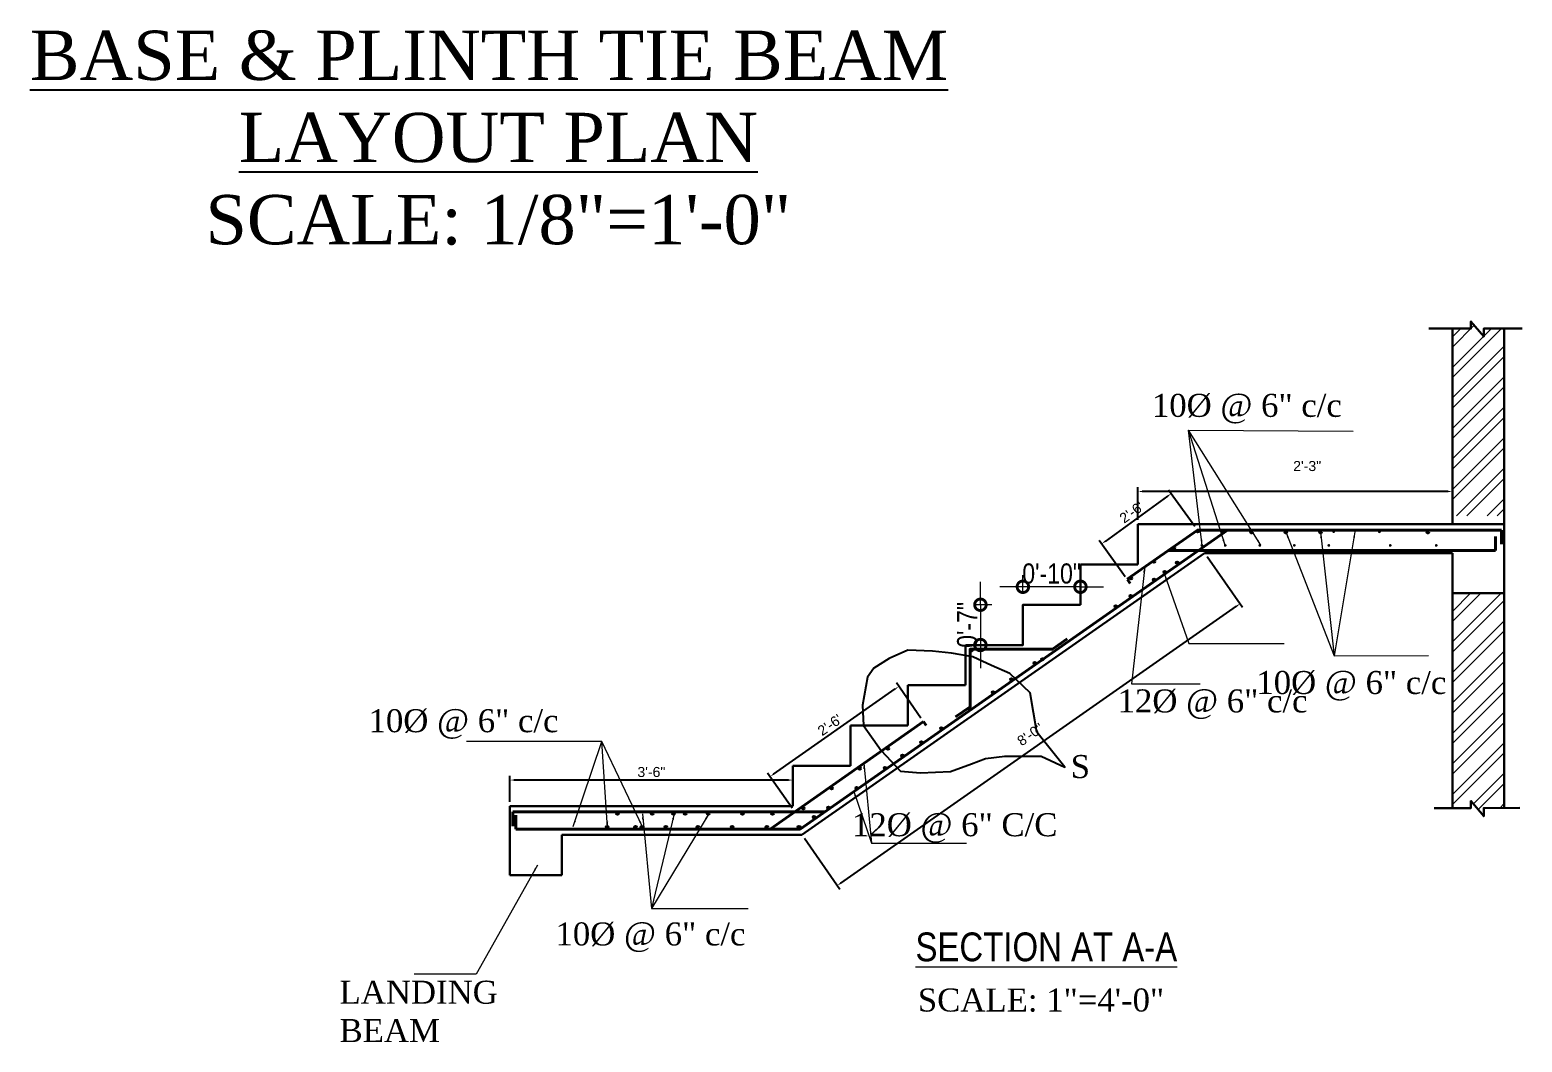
# Model space of a CAD drawing. Header units: inches. Extents: x 45643 to 70559, y -8725 to 1713.
# Drawn here: x 64677 to 65196, y -4267 to -3915 of the extents above; entities that cross this region are included whole.
import ezdxf

# ---------------------------------------------------------------- set-up
doc = ezdxf.new("R2010")
doc.units = ezdxf.units.IN
doc.header["$MEASUREMENT"] = 0
doc.linetypes.add('HIDDEN', pattern=[9.525, 6.35, -3.175])
for name, color, linetype, lineweight in [('1', 7, 'Continuous', 25), ('A-Wall', 250, 'Continuous', 40), ('DIM_LINE', 165, 'Continuous', 15), ('HACTH', 31, 'Continuous', 5), ('hatch', 30, 'Continuous', 5), ('section', 202, 'Continuous', 30), ('ST-REINFOR', 201, 'Continuous', 40), ('Text', 7, 'Continuous', 9), ('wall 1', 30, 'Continuous', 30)]:
    doc.layers.add(name, color=color, linetype=linetype, lineweight=lineweight)
doc.layers.add('floorhatch', color=43, linetype='Continuous')
doc.layers.add('presentation2', color=7, linetype='Continuous')
doc.styles.add('Arial', font='arial.ttf')
doc.styles.add('arial narrow', font='ARIALN.TTF')
doc.styles.add('ordinary', font='ARIALN.TTF')
doc.styles.get("Standard").update_dxf_attribs({"font": 'times.ttf'})
doc.styles.add('TIMES 48', font='times.ttf', dxfattribs={"height": 4})
doc.styles.add('Timies1', font='times.ttf')
doc.dimstyles.new('Copy of Standard', dxfattribs={"dimtxt": 5, "dimasz": 6, "dimexe": 6, "dimexo": 12, "dimgap": 6, "dimtad": 1, "dimdec": 0, "dimzin": 0, "dimdsep": 46, "dimlunit": 3, "dimtxsty": 'Standard', "dimblk": 'OBLIQUE', "dimcen": 0.09, "dimdle": 6, "dimclrd": 256, "dimclre": 256, "dimclrt": 256, "dimadec": 0, "dimazin": 0, "dimtfac": 1, "dimtdec": 0, "dimtix": 1, "dimtmove": 2, "dimatfit": 3, "dimfxl": 6, "dimfxlon": 1, "dimtolj": 1, "dimtzin": 0, "dimlwd": 13, "dimlwe": 13, "dimarcsym": 0})
doc.dimstyles.new('nir 48', dxfattribs={"dimscale": 0.5, "dimtxt": 7, "dimasz": 3, "dimexe": 3, "dimexo": 3, "dimgap": 2, "dimtad": 1, "dimdec": 0, "dimzin": 3, "dimlunit": 4, "dimtxsty": 'Arial', "dimcen": 2.5, "dimdle": 3, "dimclrt": 3, "dimadec": 0, "dimazin": 0, "dimtfac": 1, "dimtdec": 0, "dimtmove": 2, "dimatfit": 3, "dimfxl": 1, "dimarcsym": 0})
doc.dimstyles.new('sailesh', dxfattribs={"dimtxt": 7, "dimasz": 8, "dimexe": 4, "dimexo": 4, "dimgap": 1, "dimtad": 1, "dimtoh": 1, "dimdec": 0, "dimzin": 1, "dimdsep": 46, "dimlunit": 4, "dimtxsty": 'arial narrow', "dimblk": 'DOTSMALL', "dimcen": 3, "dimdle": 4, "dimclrd": 256, "dimclre": 7, "dimclrt": 21, "dimadec": 0, "dimazin": 0, "dimtfac": 0.75, "dimtdec": 0, "dimtix": 1, "dimtmove": 2, "dimatfit": 3, "dimfxl": 4, "dimfxlon": 1, "dimfrac": 1, "dimtolj": 1, "dimtzin": 0, "dimlwd": 13, "dimlwe": 13, "dimarcsym": 0})

# ---------------------------------------------------------------- blocks, each defined once
blk = doc.blocks.new('_Oblique')
at = {"color": 0, "linetype": 'ByBlock', "lineweight": -2}
blk.add_line((-0.5, -0.5), (0.5, 0.5), dxfattribs=at)
blk = doc.blocks.new('*D809')
at = {"layer": 'Defpoints', "color": 0, "transparency": 16777216}
for p in [(65085.32, -4097.08), (65097.66, -4114.72), (64945.32, -4195.08)]:
    blk.add_point(p, dxfattribs=at)
at = {"layer": 'DIM_LINE', "color": 0, "lineweight": -2, "transparency": 16777216}
for p, q in [((65086.18, -4098.31), (65098.52, -4115.95)), ((64958.89, -4211.86), (65096.44, -4115.58)), ((64946.18, -4196.31), (64958.52, -4213.95))]:
    blk.add_line(p, q, dxfattribs=at)
at = {"layer": 'DIM_LINE', "color": 0, "transparency": 16777216}
for points in [[(65096.29, -4115.37), (65096.58, -4115.78), (65097.66, -4114.72)], [(64958.75, -4211.65), (64959.04, -4212.06), (64957.66, -4212.72)]]:
    blk.add_solid(points, dxfattribs=at)
at = {"layer": 'DIM_LINE', "color": 3, "transparency": 16777216, "insert": (65024.73, -4160.19), "char_height": 3.5, "attachment_point": 5, "rotation": 34.992, "style": 'Arial'}
blk.add_mtext('8\'-0"', dxfattribs=at)
blk = doc.blocks.new('*D810')
at = {"layer": 'Defpoints', "color": 0, "transparency": 16777216}
for p in [(64979.02, -4143.51), (64987.57, -4155.73), (64942.79, -4187.08)]:
    blk.add_point(p, dxfattribs=at)
at = {"layer": 'DIM_LINE', "color": 0, "lineweight": -2, "transparency": 16777216}
for p, q in [((64935.47, -4174), (64977.79, -4144.37)), ((64986.71, -4154.51), (64978.16, -4142.28)), ((64941.93, -4185.85), (64933.38, -4173.63))]:
    blk.add_line(p, q, dxfattribs=at)
at = {"layer": 'DIM_LINE', "color": 0, "transparency": 16777216}
for points in [[(64977.65, -4144.17), (64977.93, -4144.58), (64979.02, -4143.51)], [(64935.33, -4173.79), (64935.61, -4174.2), (64934.24, -4174.86)]]:
    blk.add_solid(points, dxfattribs=at)
at = {"layer": 'DIM_LINE', "color": 3, "transparency": 16777216, "insert": (64955.03, -4156.9), "char_height": 3.5, "attachment_point": 5, "rotation": 34.992, "style": 'Arial'}
blk.add_mtext("2'-6'", dxfattribs=at)
blk = doc.blocks.new('*D632')
at = {"layer": 'Defpoints', "color": 0, "transparency": 16777216}
for p in [(65082.79, -4089.08), (65049.53, -4093.91), (65058.65, -4106.52)]:
    blk.add_point(p, dxfattribs=at)
at = {"layer": 'DIM_LINE', "color": 0, "lineweight": -2, "transparency": 16777216}
for p, q in [((65072.47, -4077.34), (65050.75, -4093.03)), ((65081.92, -4087.86), (65072.81, -4075.25)), ((65057.77, -4105.31), (65048.66, -4092.69))]:
    blk.add_line(p, q, dxfattribs=at)
at = {"layer": 'DIM_LINE', "color": 0, "transparency": 16777216}
for points in [[(65072.32, -4077.14), (65072.61, -4077.55), (65073.68, -4076.46)], [(65050.6, -4092.83), (65050.9, -4093.23), (65049.53, -4093.91)]]:
    blk.add_solid(points, dxfattribs=at)
at = {"layer": 'DIM_LINE', "color": 3, "transparency": 16777216, "insert": (65059.98, -4082.93), "char_height": 3.5, "attachment_point": 5, "rotation": 35.84, "style": 'Arial'}
blk.add_mtext("2'-6'", dxfattribs=at)
blk = doc.blocks.new('*D813')
at = {"layer": 'Defpoints', "color": 0, "transparency": 16777216}
for p in [(64843.79, -4176.05), (64843.79, -4185.08), (64942.16, -4185.08)]:
    blk.add_point(p, dxfattribs=at)
at = {"layer": 'DIM_LINE', "color": 0, "lineweight": -2, "transparency": 16777216}
for p, q in [((64843.79, -4183.58), (64843.79, -4174.55)), ((64940.66, -4176.05), (64845.29, -4176.05)), ((64942.16, -4183.58), (64942.16, -4174.55))]:
    blk.add_line(p, q, dxfattribs=at)
at = {"layer": 'DIM_LINE', "color": 0, "transparency": 16777216}
for points in [[(64845.29, -4175.8), (64845.29, -4176.3), (64843.79, -4176.05)], [(64940.66, -4175.8), (64940.66, -4176.3), (64942.16, -4176.05)]]:
    blk.add_solid(points, dxfattribs=at)
at = {"layer": 'DIM_LINE', "color": 3, "transparency": 16777216, "insert": (64892.98, -4173.27), "char_height": 3.5, "attachment_point": 5, "style": 'Arial'}
blk.add_mtext('3\'-6"', dxfattribs=at)
blk = doc.blocks.new('*D814')
at = {"layer": 'Defpoints', "color": 0, "transparency": 16777216}
for p in [(65062.16, -4075.69), (65171.53, -4075.69), (65062.16, -4087.08)]:
    blk.add_point(p, dxfattribs=at)
at = {"layer": 'DIM_LINE', "color": 0, "lineweight": -2, "transparency": 16777216}
for p, q in [((65062.16, -4085.58), (65062.16, -4074.19)), ((65170.03, -4075.69), (65063.66, -4075.69))]:
    blk.add_line(p, q, dxfattribs=at)
at = {"layer": 'DIM_LINE', "color": 0, "transparency": 16777216}
for points in [[(65063.66, -4075.44), (65063.66, -4075.94), (65062.16, -4075.69)], [(65170.03, -4075.44), (65170.03, -4075.94), (65171.53, -4075.69)]]:
    blk.add_solid(points, dxfattribs=at)
at = {"layer": 'DIM_LINE', "color": 3, "transparency": 16777216, "insert": (65121.02, -4066.85), "char_height": 3.5, "attachment_point": 5, "style": 'Arial'}
blk.add_mtext('2\'-3"', dxfattribs=at)
blk = doc.blocks.new('_DotSmall')
at = {"color": 0, "const_width": 0.5}
blk.add_lwpolyline([(-0.0625, 0, 1), (0.0625, 0, 1)], format="xyb", close=True, dxfattribs=at)
blk = doc.blocks.new('*D634')
at = {"layer": '1', "lineweight": 13, "transparency": 16777216}
for p, q in [((65022.16, -4108.83), (65014.16, -4108.83)), ((65042.16, -4108.83), (65022.16, -4108.83)), ((65042.16, -4108.83), (65050.16, -4108.83))]:
    blk.add_line(p, q, dxfattribs=at)
at = {"layer": '1', "color": 7, "linetype": 'HIDDEN', "lineweight": 13, "transparency": 16777216}
for p, q in [((65022.16, -4111.08), (65022.16, -4104.83)), ((65042.16, -4111.08), (65042.16, -4104.83))]:
    blk.add_line(p, q, dxfattribs=at)
at = {"layer": 'Defpoints', "color": 0, "linetype": 'HIDDEN', "transparency": 16777216}
for p in [(65022.16, -4108.83), (65022.16, -4115.08), (65042.16, -4115.08)]:
    blk.add_point(p, dxfattribs=at)
at = {"layer": '1', "linetype": 'HIDDEN', "lineweight": 13, "transparency": 16777216, "xscale": 8, "yscale": 8, "zscale": 8}
blk.add_blockref('_DotSmall', (65022.16, -4108.83), dxfattribs=at)
at = {"layer": '1', "linetype": 'HIDDEN', "lineweight": 13, "transparency": 16777216, "xscale": 8, "yscale": 8, "zscale": 8, "rotation": 180}
blk.add_blockref('_DotSmall', (65042.16, -4108.83), dxfattribs=at)
at = {"layer": '1', "color": 21, "linetype": 'HIDDEN', "transparency": 16777216, "insert": (65032.16, -4104.25), "char_height": 7, "attachment_point": 5, "style": 'arial narrow'}
blk.add_mtext('\\A1;0\'-10"', dxfattribs=at)
blk = doc.blocks.new('*D635')
at = {"layer": '1', "lineweight": 13, "transparency": 16777216}
for p, q in [((65007.39, -4115.08), (65007.39, -4107.08)), ((65007.39, -4115.08), (65007.39, -4129.08)), ((65007.39, -4129.08), (65007.39, -4137.08))]:
    blk.add_line(p, q, dxfattribs=at)
at = {"layer": '1', "color": 7, "linetype": 'HIDDEN', "lineweight": 13, "transparency": 16777216}
for p, q in [((65011.39, -4115.08), (65003.39, -4115.08)), ((65011.39, -4129.08), (65003.39, -4129.08))]:
    blk.add_line(p, q, dxfattribs=at)
at = {"layer": 'Defpoints', "color": 0, "linetype": 'HIDDEN', "transparency": 16777216}
for p in [(65022.16, -4115.08), (65007.39, -4129.08), (65022.16, -4129.08)]:
    blk.add_point(p, dxfattribs=at)
at = {"layer": '1', "linetype": 'HIDDEN', "lineweight": 13, "transparency": 16777216, "xscale": 8, "yscale": 8, "zscale": 8}
for p, rotation in [((65007.39, -4115.08), 270), ((65007.39, -4129.08), 90)]:
    blk.add_blockref('_DotSmall', p, dxfattribs=dict(at, rotation=rotation))
at = {"layer": '1', "color": 21, "linetype": 'HIDDEN', "transparency": 16777216, "insert": (65002.82, -4122.08), "char_height": 7, "attachment_point": 5, "rotation": 90, "style": 'arial narrow'}
blk.add_mtext('\\A1;0\'-7"', dxfattribs=at)

msp = doc.modelspace()

# ---------------------------------------------------------------- hatches: boundary and pattern name
at = {"transparency": 33554687}
for points in [[(65083.305, -4089.558, 1), (65082.478, -4089.614, 1)], [(65083.305, -4089.558, 1), (65082.478, -4089.614, 1)], [(65083.892, -4094.432, -1), (65084.892, -4094.432, -1)], [(65090.947, -4089.683, -1), (65091.947, -4089.683, -1)], [(65092.037, -4094.432, -1), (65093.037, -4094.432, -1)], [(65101.099, -4089.761, -1), (65102.099, -4089.761, -1)], [(65104.037, -4094.432, -1), (65105.037, -4094.432, -1)], [(65113.099, -4089.761, -1), (65114.099, -4089.761, -1)], [(65116.037, -4094.432, -1), (65117.037, -4094.432, -1)], [(65125.099, -4089.761, -1), (65126.099, -4089.761, -1)], [(65125.099, -4089.761, -1), (65126.099, -4089.761, -1)], [(65128.037, -4094.432, -1), (65129.037, -4094.432, -1)], [(65128.037, -4094.432, -1), (65129.037, -4094.432, -1)], [(65128.037, -4094.432, -1), (65129.037, -4094.432, -1)], [(65128.037, -4094.432, -1), (65129.037, -4094.432, -1)], [(65128.037, -4094.432, -1), (65129.037, -4094.432, -1)], [(65128.037, -4094.432, -1), (65129.037, -4094.432, -1)], [(65129.734, -4089.66, -1), (65130.734, -4089.66, -1)], [(65129.734, -4089.66, -1), (65130.734, -4089.66, -1)], [(65129.734, -4089.66, -1), (65130.734, -4089.66, -1)], [(65129.734, -4089.66, -1), (65130.734, -4089.66, -1)], [(65129.734, -4089.66, -1), (65130.734, -4089.66, -1)], [(65129.734, -4089.66, -1), (65130.734, -4089.66, -1)], [(65129.736, -4089.66, -1), (65130.736, -4089.66, -1)], [(65129.736, -4089.66, -1), (65130.736, -4089.66, -1)], [(65129.736, -4089.66, -1), (65130.736, -4089.66, -1)], [(65129.736, -4089.66, -1), (65130.736, -4089.66, -1)], [(65129.736, -4089.66, -1), (65130.736, -4089.66, -1)], [(65129.736, -4089.66, -1), (65130.736, -4089.66, -1)], [(65145.651, -4089.716, -1), (65146.651, -4089.716, -1)], [(65145.654, -4089.716, -1), (65146.654, -4089.716, -1)], [(65149.4, -4094.432, -1), (65150.4, -4094.432, -1)], [(65149.403, -4094.432, -1), (65150.403, -4094.432, -1)], [(65162.462, -4089.761, -1), (65163.462, -4089.761, -1)], [(65162.465, -4089.761, -1), (65163.465, -4089.761, -1)], [(65165.4, -4094.432, -1), (65166.4, -4094.432, -1)], [(65165.403, -4094.432, -1), (65166.403, -4094.432, -1)], [(65075.154, -4095.227, 1), (65074.326, -4095.283, 1)], [(65075.154, -4095.227, 1), (65074.326, -4095.283, 1)], [(65068.135, -4100.097, 1), (65067.308, -4100.153, 1)], [(65068.135, -4100.097, 1), (65067.308, -4100.153, 1)], [(65071.898, -4103.662, 1), (65071.07, -4103.719, 1)], [(65071.898, -4103.662, 1), (65071.07, -4103.719, 1)], [(65076.222, -4100.451, 1), (65075.395, -4100.507, 1)], [(65076.222, -4100.451, 1), (65075.395, -4100.507, 1)], [(65060.118, -4105.847, 1), (65059.29, -4105.903, 1)], [(65068.175, -4106.28, 1), (65067.347, -4106.338, 1)], [(65068.175, -4106.28, 1), (65067.347, -4106.338, 1)], [(65060.036, -4111.971, 1), (65059.209, -4112.029, 1)], [(65060.036, -4111.971, 1), (65059.209, -4112.029, 1)], [(65054.837, -4115.61, 1), (65054.01, -4115.668, 1)], [(65054.837, -4115.61, 1), (65054.01, -4115.668, 1)], [(65004.662, -4130.953, 1), (65003.834, -4131.011, 1)], [(65004.662, -4130.953, 1), (65003.834, -4131.011, 1)], [(65026.699, -4135.301, 1), (65025.871, -4135.359, 1)], [(65026.699, -4135.301, 1), (65025.871, -4135.359, 1)], [(65029.386, -4134.052, 1), (65028.558, -4134.107, 1)], [(65029.386, -4134.052, 1), (65028.558, -4134.107, 1)], [(65029.386, -4134.051, 1), (65028.558, -4134.108, 1)], [(65029.386, -4134.051, 1), (65028.558, -4134.108, 1)], [(65029.386, -4134.051, 1), (65028.558, -4134.108, 1)], [(65029.386, -4134.051, 1), (65028.558, -4134.108, 1)], [(65029.386, -4134.051, 1), (65028.558, -4134.108, 1)], [(65029.386, -4134.051, 1), (65028.558, -4134.108, 1)], [(65029.386, -4134.051, 1), (65028.558, -4134.108, 1)], [(65029.386, -4134.051, 1), (65028.558, -4134.108, 1)], [(65018.56, -4140.992, 1), (65017.733, -4141.048, 1)], [(65018.56, -4140.992, 1), (65017.733, -4141.048, 1)], [(65012.218, -4145.471, 1), (65011.391, -4145.527, 1)], [(65012.218, -4145.471, 1), (65011.391, -4145.527, 1)], [(65004.135, -4151.169, 1), (65003.307, -4151.225, 1)], [(65004.135, -4151.169, 1), (65003.307, -4151.225, 1)], [(64994.2, -4158.021, 1), (64993.373, -4158.077, 1)], [(64994.2, -4158.021, 1), (64993.373, -4158.077, 1)], [(64975.662, -4165.094, 1), (64974.834, -4165.15, 1)], [(64975.662, -4165.094, 1), (64974.834, -4165.15, 1)], [(64987.291, -4162.897, 1), (64986.463, -4162.953, 1)], [(64987.291, -4162.897, 1), (64986.463, -4162.953, 1)], [(64965.849, -4172.002, 1), (64965.022, -4172.058, 1)], [(64965.849, -4172.002, 1), (64965.022, -4172.058, 1)], [(64974.576, -4171.837, 1), (64973.748, -4171.893, 1)], [(64974.576, -4171.837, 1), (64973.748, -4171.893, 1)], [(64980.706, -4167.504, 1), (64979.879, -4167.562, 1)], [(64980.706, -4167.504, 1), (64979.879, -4167.562, 1)], [(64956.037, -4178.91, 1), (64955.21, -4178.966, 1)], [(64956.037, -4178.91, 1), (64955.21, -4178.966, 1)], [(64964.764, -4178.745, 1), (64963.936, -4178.801, 1)], [(64964.764, -4178.745, 1), (64963.936, -4178.801, 1)], [(64881.725, -4187.683, 1), (64880.725, -4187.683, 1)], [(64893.725, -4187.683, 1), (64892.725, -4187.683, 1)], [(64893.725, -4187.683, 1), (64892.725, -4187.683, 1)], [(64893.725, -4187.683, 1), (64892.725, -4187.683, 1)], [(64901.188, -4187.683, 1), (64900.188, -4187.683, 1)], [(64905.226, -4187.683, 1), (64904.226, -4187.683, 1)], [(64905.226, -4187.683, 1), (64904.226, -4187.683, 1)], [(64913.188, -4187.683, 1), (64912.188, -4187.683, 1)], [(64913.188, -4187.683, 1), (64912.188, -4187.683, 1)], [(64925.188, -4187.683, 1), (64924.188, -4187.683, 1)], [(64925.188, -4187.683, 1), (64924.188, -4187.683, 1)], [(64935.604, -4187.683, 1), (64934.604, -4187.683, 1)], [(64935.604, -4187.683, 1), (64934.604, -4187.683, 1)], [(64943.751, -4187.245, 1), (64942.924, -4187.301, 1)], [(64946.225, -4185.818, 1), (64945.397, -4185.874, 1)], [(64946.225, -4185.818, 1), (64945.397, -4185.874, 1)], [(64954.939, -4185.6, 1), (64954.112, -4185.656, 1)], [(64954.939, -4185.6, 1), (64954.112, -4185.656, 1)], [(64878.125, -4192.448, 1), (64877.125, -4192.448, 1)], [(64887.925, -4192.448, 1), (64886.925, -4192.448, 1)], [(64887.925, -4192.448, 1), (64886.925, -4192.448, 1)], [(64887.925, -4192.448, 1), (64886.925, -4192.448, 1)], [(64890.125, -4192.448, 1), (64889.125, -4192.448, 1)], [(64890.125, -4192.448, 1), (64889.125, -4192.448, 1)], [(64898.497, -4192.448, 1), (64897.497, -4192.448, 1)], [(64898.497, -4192.448, 1), (64897.497, -4192.448, 1)], [(64909.588, -4192.448, 1), (64908.588, -4192.448, 1)], [(64909.588, -4192.448, 1), (64908.588, -4192.448, 1)], [(64921.588, -4192.448, 1), (64920.588, -4192.448, 1)], [(64921.588, -4192.448, 1), (64920.588, -4192.448, 1)], [(64933.588, -4192.448, 1), (64932.588, -4192.448, 1)], [(64933.588, -4192.448, 1), (64932.588, -4192.448, 1)], [(64944.8, -4192.448, 1), (64943.8, -4192.448, 1)], [(64944.8, -4192.448, 1), (64943.8, -4192.448, 1)], [(64949.921, -4188.927, 1), (64949.094, -4188.984, 1)], [(64949.921, -4188.927, 1), (64949.094, -4188.984, 1)]]:
    msp.add_hatch(color=256, dxfattribs=at).paths.add_polyline_path(points)
at = {"layer": 'HACTH', "transparency": 33554687}
h = msp.add_hatch(dxfattribs=at)
h.set_pattern_fill('ANSI32', color=256, scale=20, style=0)
h.set_pattern_definition([(45, (47381.869, -33712.214), (-5.3033009, 5.3033009), []), (45, (47385.404, -33712.214), (-5.3033009, 5.3033009), [])])
h.paths.add_polyline_path([(65189.53, -4019.028), (65182.426, -4019.028), (65182.426, -4021.829), (65177.978, -4016.516), (65177.978, -4019.028), (65171.53, -4019.028), (65171.53, -4084.14), (65189.53, -4084.14)])
h.paths.add_polyline_path([(65189.53, -4111.08), (65171.53, -4111.08), (65171.53, -4185.815), (65177.978, -4185.815), (65177.978, -4183.303), (65182.426, -4188.617), (65182.426, -4185.815), (65189.53, -4185.815)])

# ---------------------------------------------------------------- linework, layer by layer
at = {"transparency": 33554687}
for centre, radius in [((65082.892, -4089.586), 0.415), ((65082.892, -4089.586), 0.415), ((65101.622, -4089.761), 0.5), ((65113.622, -4089.761), 0.5), ((65125.622, -4089.761), 0.5), ((65125.622, -4089.761), 0.5), ((65162.985, -4089.761), 0.5), ((65162.988, -4089.761), 0.5), ((65074.74, -4095.255), 0.415), ((65074.74, -4095.255), 0.415), ((65067.721, -4100.125), 0.415), ((65071.484, -4103.69), 0.415), ((65071.484, -4103.69), 0.415), ((65075.808, -4100.479), 0.415), ((65075.808, -4100.479), 0.415), ((65059.704, -4105.875), 0.415), ((65059.704, -4105.875), 0.415), ((65067.761, -4106.309), 0.415), ((65067.761, -4106.309), 0.415), ((65059.622, -4112), 0.415), ((65059.622, -4112), 0.415), ((65054.424, -4115.639), 0.415), ((65054.424, -4115.639), 0.415), ((65004.248, -4130.982), 0.415), ((65004.248, -4130.982), 0.415), ((65026.285, -4135.33), 0.415), ((65026.285, -4135.33), 0.415), ((65028.972, -4134.08), 0.415), ((65028.972, -4134.08), 0.415), ((65028.972, -4134.08), 0.415), ((65028.972, -4134.08), 0.415), ((65028.972, -4134.08), 0.415), ((65028.972, -4134.08), 0.415), ((65028.972, -4134.08), 0.415), ((65028.972, -4134.08), 0.415), ((65028.972, -4134.08), 0.415), ((65028.972, -4134.08), 0.415), ((65028.972, -4134.08), 0.415), ((65028.972, -4134.08), 0.415), ((65028.972, -4134.08), 0.415), ((65028.972, -4134.08), 0.415), ((65028.972, -4134.08), 0.415), ((65028.972, -4134.08), 0.415), ((65018.147, -4141.02), 0.415), ((65018.147, -4141.02), 0.415), ((65011.804, -4145.499), 0.415), ((65011.804, -4145.499), 0.415), ((65011.804, -4145.499), 0.415), ((65003.721, -4151.197), 0.415), ((65003.721, -4151.197), 0.415), ((65003.721, -4151.197), 0.415), ((64993.787, -4158.049), 0.415), ((64993.787, -4158.049), 0.415), ((64993.787, -4158.049), 0.415), ((64975.248, -4165.122), 0.415), ((64975.248, -4165.122), 0.415), ((64986.877, -4162.925), 0.415), ((64986.877, -4162.925), 0.415), ((64986.877, -4162.925), 0.415), ((64965.436, -4172.03), 0.415), ((64965.436, -4172.03), 0.415), ((64974.162, -4171.865), 0.415), ((64974.162, -4171.865), 0.415), ((64974.162, -4171.865), 0.415), ((64980.292, -4167.533), 0.415), ((64980.292, -4167.533), 0.415), ((64955.623, -4178.938), 0.415), ((64955.623, -4178.938), 0.415), ((64964.35, -4178.773), 0.415), ((64964.35, -4178.773), 0.415), ((64964.35, -4178.773), 0.415), ((64881.225, -4187.683), 0.5), ((64893.225, -4187.683), 0.5), ((64893.225, -4187.683), 0.5), ((64893.225, -4187.683), 0.5), ((64900.688, -4187.683), 0.5), ((64904.726, -4187.683), 0.5), ((64904.726, -4187.683), 0.5), ((64912.688, -4187.683), 0.5), ((64912.688, -4187.683), 0.5), ((64924.688, -4187.683), 0.5), ((64924.688, -4187.683), 0.5), ((64935.104, -4187.683), 0.5), ((64935.104, -4187.683), 0.5), ((64945.811, -4185.846), 0.415), ((64945.811, -4185.846), 0.415), ((64954.525, -4185.628), 0.415), ((64954.525, -4185.628), 0.415), ((64954.525, -4185.628), 0.415), ((64877.625, -4192.448), 0.5), ((64887.425, -4192.448), 0.5), ((64887.425, -4192.448), 0.5), ((64887.425, -4192.448), 0.5), ((64889.625, -4192.448), 0.5), ((64889.625, -4192.448), 0.5), ((64897.997, -4192.448), 0.5), ((64897.997, -4192.448), 0.5), ((64909.088, -4192.448), 0.5), ((64909.088, -4192.448), 0.5), ((64921.088, -4192.448), 0.5), ((64921.088, -4192.448), 0.5), ((64933.088, -4192.448), 0.5), ((64933.088, -4192.448), 0.5), ((64944.3, -4192.448), 0.5), ((64944.3, -4192.448), 0.5), ((64949.508, -4188.956), 0.415), ((64949.508, -4188.956), 0.415)]:
    msp.add_circle(centre, radius, dxfattribs=at)
at = {"layer": 'A-Wall', "lineweight": 30}
for points in [[(65163.324, -4019.028), (65177.978, -4019.028), (65177.978, -4016.516), (65182.426, -4021.829), (65182.426, -4019.028), (65195.768, -4019.028)], [(65165.172, -4185.815), (65177.978, -4185.815), (65177.978, -4183.303), (65182.426, -4188.617), (65182.426, -4185.815), (65195.016, -4185.688)]]:
    msp.add_lwpolyline(points, dxfattribs=at)
at = {"layer": 'HACTH', "transparency": 33554687}
msp.add_lwpolyline([(65171.53, -4185.815), (65177.978, -4185.815), (65177.978, -4183.303), (65182.426, -4188.617), (65182.426, -4185.815), (65189.53, -4185.815)], dxfattribs=at)
at = {"layer": 'presentation2', "transparency": 33554687}
msp.add_lwpolyline([(65027.045, -4159.408), (65024.643, -4145.765), (65017.598, -4138.99), (65011.298, -4136.258), (65004.729, -4133.229), (64997.363, -4131.939), (64990.676, -4131.259), (64982.165, -4130.922), (64975.653, -4133.793), (64970.287, -4137.138), (64968.068, -4140.209), (64966.43, -4150.025), (64966.775, -4157.08), (64972.821, -4165.768), (64979.581, -4172.937), (64986.502, -4173.575), (64996.989, -4173.016), (65004.272, -4170.374), (65009.201, -4168.587), (65015.869, -4167.686), (65022.165, -4167.686), (65028.565, -4167.686), (65036.792, -4171.567), (65027.045, -4159.408)], dxfattribs=at)
at = {"layer": 'ST-REINFOR'}
for p, q in [((64944.686, -4193.08), (65093.258, -4089.08)), ((65082.795, -4089.08), (65188.53, -4089.08)), ((65058.4, -4106.188), (65082.892, -4089.171)), ((65072.765, -4096.207), (65186.53, -4096.207)), ((64934.224, -4193.08), (64987.574, -4155.734)), ((64844.792, -4187.08), (64953.258, -4187.08)), ((64845.792, -4193.08), (64944.686, -4193.08))]:
    msp.add_line(p, q, dxfattribs=at)
at = {"layer": 'ST-REINFOR', "transparency": 33554687}
for p, q in [((65188.53, -4089.08), (65188.53, -4094.054)), ((65186.53, -4091.334), (65186.53, -4096.207)), ((65059.488, -4107.667), (65058.506, -4106.332)), ((64988.556, -4157.069), (64987.574, -4155.734)), ((64844.792, -4187.08), (64844.792, -4192.054)), ((64845.792, -4188.207), (64845.792, -4193.08))]:
    msp.add_line(p, q, dxfattribs=at)
msp.add_lwpolyline([(64998.778, -4154.077), (65003.816, -4150.554), (65003.816, -4130.546), (65032.429, -4130.546), (65037.527, -4126.982)], dxfattribs=at)
at = {"layer": 'wall 1', "ltscale": 40}
for p, q in [((65171.53, -4087.08), (65171.53, -4019.028)), ((65189.53, -4084.14), (65189.53, -4019.028)), ((65189.53, -4111.08), (65189.53, -4081.727)), ((65062.165, -4101.08), (65062.165, -4087.08)), ((65062.165, -4087.08), (65082.165, -4087.08)), ((65062.165, -4101.08), (65062.165, -4087.08)), ((65062.165, -4087.08), (65189.53, -4087.08)), ((65189.53, -4185.815), (65189.53, -4094.14)), ((64945.317, -4195.08), (65085.317, -4097.08)), ((65085.317, -4097.08), (65171.53, -4097.08)), ((65171.53, -4185.815), (65171.53, -4097.08)), ((65171.53, -4111.08), (65171.53, -4097.08)), ((65042.165, -4115.08), (65042.165, -4101.08)), ((65042.165, -4101.08), (65062.165, -4101.08)), ((65171.53, -4111.08), (65189.53, -4111.08)), ((65171.53, -4111.08), (65189.53, -4111.08)), ((65002.165, -4143.08), (65002.165, -4129.08)), ((64982.165, -4157.08), (64982.165, -4143.08)), ((64982.165, -4143.08), (65002.165, -4143.08)), ((64962.165, -4171.08), (64962.165, -4157.08)), ((64962.165, -4157.08), (64982.165, -4157.08)), ((64942.165, -4185.08), (64942.165, -4171.08)), ((64942.165, -4171.08), (64962.165, -4171.08)), ((64843.792, -4185.08), (64942.165, -4185.08)), ((64843.792, -4209.08), (64843.792, -4185.08)), ((64861.792, -4195.08), (64945.317, -4195.08)), ((64861.792, -4209.08), (64861.792, -4195.08)), ((64861.792, -4209.08), (64843.792, -4209.08)), ((64861.792, -4209.08), (64843.792, -4209.08))]:
    msp.add_line(p, q, dxfattribs=at)
msp.add_lwpolyline([(65002.165, -4129.08), (65022.165, -4129.08), (65022.165, -4115.08), (65042.165, -4115.08)], dxfattribs=at)

# ---------------------------------------------------------------- texts
at = {"layer": 'floorhatch', "color": 7, "linetype": 'Continuous', "insert": (64836.516, -3952.729), "char_height": 17.14286, "width": 856.05371, "attachment_point": 5, "style": 'Timies1'}
msp.add_mtext('{\\LBASE & PLINTH TIE BEAM  \\P LAYOUT PLAN\\P} SCALE: 1/8"=1\'-0"', dxfattribs=at)
at = {"layer": 'section', "transparency": 33554687, "insert": (64784.529, -4245.832), "char_height": 8, "attachment_point": 1, "style": 'TIMES 48'}
msp.add_mtext_dynamic_manual_height_columns('{\\C7;LANDING BEAM}', width=52.94502, gutter_width=40, heights=[0], dxfattribs=at)
at = {"layer": 'Text', "transparency": 33554687, "char_height": 8, "style": 'TIMES 48'}
for s, insert, attachment_point in [('10%%C @ 6" c/c', (65133.071, -4052.05), 9), ('10%%C @ 6" c/c', (65103.343, -4148.435), 7), ('12%%C @ 6" c/c', (65121.141, -4154.839), 9), ('10%%C @ 6" c/c', (64860.678, -4161.727), 9), ('12%%C @ 6" C/C', (65034.177, -4197.9), 9), ('10%%C @ 6" c/c', (64925.683, -4235.883), 9)]:
    msp.add_mtext(s, dxfattribs=dict(at, insert=insert, attachment_point=attachment_point))
at = {"layer": 'Text', "transparency": 33554687, "insert": (65038.783, -4175.46), "char_height": 8, "attachment_point": 7, "style": 'TIMES 48'}
msp.add_mtext_dynamic_manual_height_columns('S', width=5.13008, gutter_width=20, heights=[0], dxfattribs=at)
at = {"layer": 'Text', "transparency": 33554687}
for s, insert, char_height, width, attachment_point, style in [('{\\L  SECTION AT A-A}', (65027.13, -4229.064), 10, 152.10656, 2, 'ordinary'), ('SCALE: 1"=4\'-0"', (65028.452, -4252.63), 8, 83.15916, 5, 'TIMES 48')]:
    msp.add_mtext(s, dxfattribs=dict(at, insert=insert, char_height=char_height, width=width, attachment_point=attachment_point, style=style))

# ---------------------------------------------------------------- dimensions: what is measured, and where the dimension line sits
at = {"layer": '1', "color": 3, "linetype": 'HIDDEN'}
for base, p1, p2, angle, text, picture, middle in [((65022.165, -4108.826), (65042.165, -4115.08), (65022.165, -4115.08), 180, '0\'-10"', '*D634', (65032.165, -4104.252)), ((65007.395, -4129.08), (65022.165, -4115.08), (65022.165, -4129.08), 90, '0\'-7"', '*D635', (65002.821, -4122.08))]:
    dim = msp.add_linear_dim(base=base, p1=p1, p2=p2, angle=angle, text=text, dimstyle='sailesh', dxfattribs=at)
    dim.commit()
    dim.dimension.update_dxf_attribs({"geometry": picture, "text_midpoint": middle})
at = {"layer": 'DIM_LINE'}
for base, p1, p2, angle, text, picture, middle, dimtype in [((65062.165, -4075.69), (65171.53, -4075.69), (65062.165, -4087.08), 180, '2\'-3"', '*D814', (65121.023, -4066.846), 160), ((65097.664, -4114.719), (64945.317, -4195.08), (65085.317, -4097.08), 34.99202, '8\'-0"', '*D809', (65024.732, -4160.194), 161)]:
    dim = msp.add_linear_dim(base=base, p1=p1, p2=p2, angle=angle, text=text, dimstyle='nir 48', dxfattribs=at)
    dim.commit()
    dim.dimension.update_dxf_attribs({"geometry": picture, "text_midpoint": middle, "dimtype": dimtype})
for p1, p2, distance, picture, middle in [((65082.795, -4089.08), (65058.646, -4106.522), -15.561, '*D632', (65059.977, -4082.927)), ((64942.795, -4187.08), (64987.574, -4155.734), 14.918, '*D810', (64955.031, -4156.902))]:
    dim = msp.add_aligned_dim(p1=p1, p2=p2, distance=distance, text="2'-6'", dimstyle='nir 48', dxfattribs=at)
    dim.commit()
    dim.dimension.update_dxf_attribs({"geometry": picture, "text_midpoint": middle})
dim = msp.add_linear_dim(base=(64843.792, -4176.054), p1=(64942.165, -4185.08), p2=(64843.792, -4185.08), angle=180, text='3\'-6"', dimstyle='nir 48', dxfattribs=at)
dim.commit()
dim.dimension.update_dxf_attribs({"geometry": '*D813', "text_midpoint": (64892.978, -4173.266)})

# ---------------------------------------------------------------- leaders
at = {"layer": 'hatch', "transparency": 33554687}
for points in [[(65104.847, -4094.314), (65079.786, -4054.342), (65137.003, -4054.741)], [(65092.447, -4094.402), (65079.786, -4054.342), (65137.003, -4054.741)], [(65084.512, -4094.486), (65079.786, -4054.342), (65137.003, -4054.741)], [(65113.622, -4089.761), (65130.455, -4132.861), (65163.173, -4132.759)], [(65125.622, -4089.761), (65130.455, -4132.861), (65163.173, -4132.759)], [(65137.622, -4089.761), (65130.455, -4132.861), (65163.173, -4132.759)], [(65064.516, -4101.902), (65059.903, -4142.557), (65083.787, -4142.557)], [(65071.362, -4104.407), (65079.903, -4128.557), (65112.978, -4128.557)], [(64865.765, -4192.231), (64875.8, -4162.608), (64828.705, -4162.608)], [(64889.859, -4192.325), (64875.8, -4162.608), (64829.676, -4162.608)], [(64877.765, -4192.547), (64875.8, -4162.608), (64829.676, -4162.608)], [(64966.811, -4170.187), (64969.484, -4198.022), (64993.368, -4198.022)], [(64963.348, -4180.016), (64969.484, -4198.022), (65002.558, -4198.022)], [(64889.856, -4187.755), (64893.014, -4220.762), (64926.647, -4220.762)], [(64900.946, -4187.755), (64893.014, -4220.762), (64926.647, -4220.762)], [(64912.946, -4187.755), (64893.014, -4220.762), (64926.647, -4220.762)], [(64853.376, -4205.617), (64832.037, -4243.512), (64810.528, -4243.512)]]:
    msp.add_leader(points, dimstyle='Copy of Standard', override={"dimasz": 2, "dimtad": 0}, dxfattribs=at)

doc.saveas('drawing.dxf')
